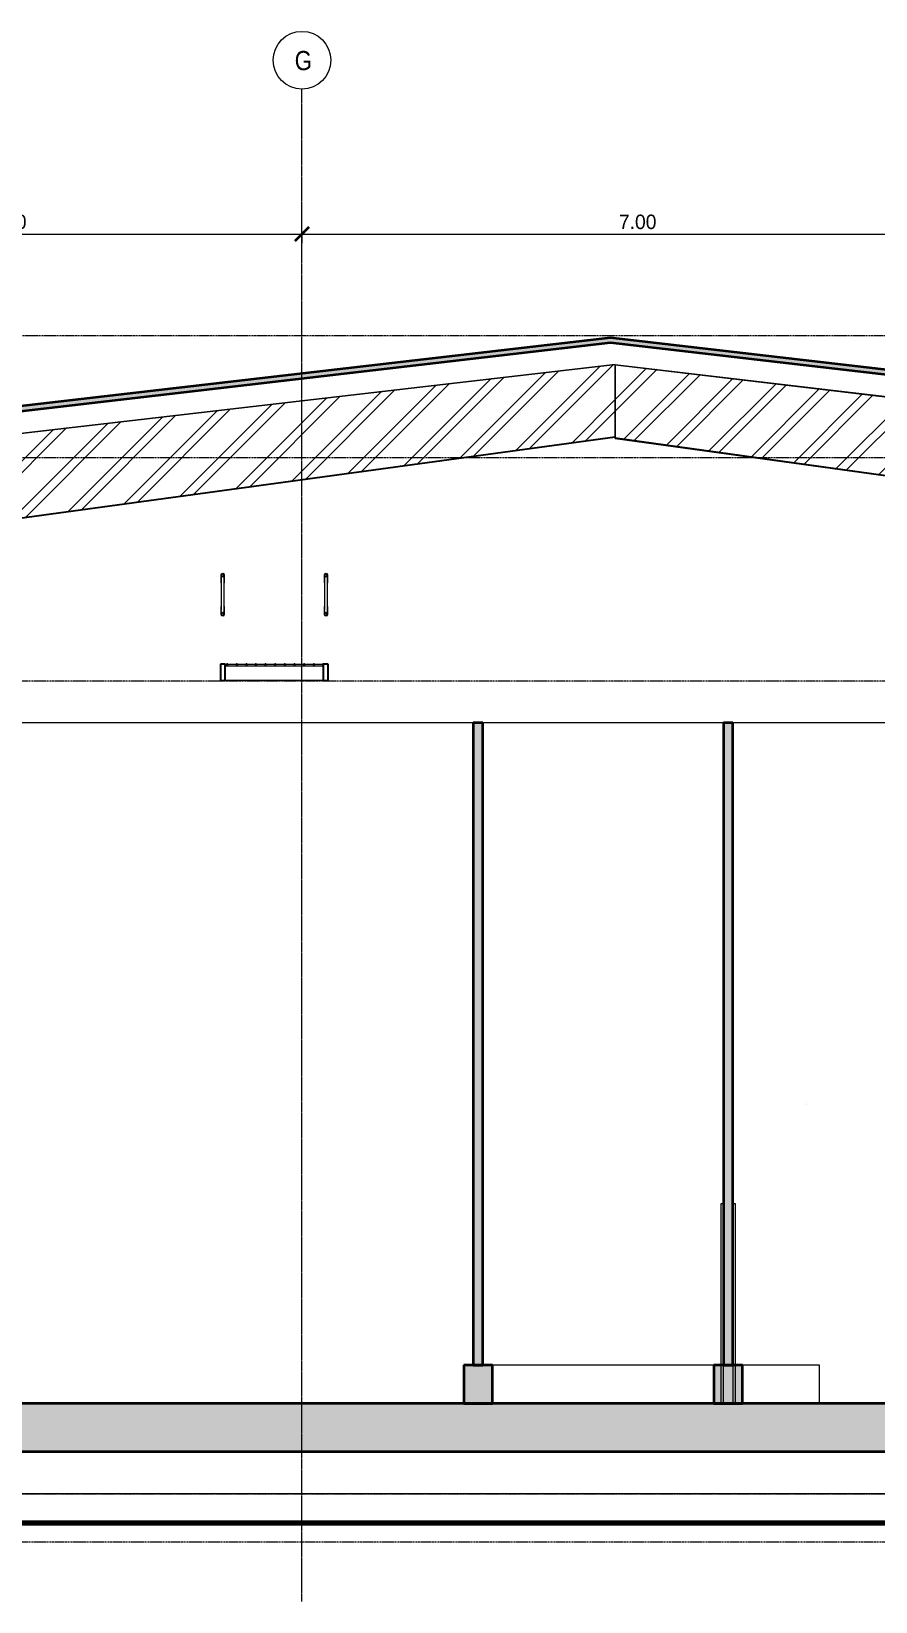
# Model space of a CAD drawing. Header units: centimetres. Extents: x -6741 to 14818, y -293 to 1595.
# Drawn here: x 10190 to 11068, y -112 to 1520 of the extents above; entities that cross this region are included whole.
import ezdxf

# ---------------------------------------------------------------- set-up
doc = ezdxf.new("R2010")
doc.units = ezdxf.units.CM
doc.linetypes.add('Centre', pattern=[3.175, 0.635, -0.475, 1.59, -0.475])
doc.linetypes.add('Grid Line', pattern=[2.2225, 1.27, -0.3175, 0.3175, -0.3175])
for name, color, linetype, lineweight in [('A-ANNO-DIMS', 7, 'Continuous', 9), ('A-ANNO-DIMS-100', 7, 'Continuous', 9), ('A-CLNG', 7, 'Continuous', 9), ('A-DOOR', 7, 'Continuous', 9), ('A-FLOR', 7, 'Continuous', 9), ('A-FLOR-HRAL', 7, 'Continuous', 9), ('A-FLOR-LEVL', 7, 'Continuous', 9), ('A-FLOR-PATT', 7, 'Continuous', 35), ('A-GENM', 7, 'Continuous', 9), ('A-ROOF', 7, 'Continuous', 9), ('A-ROOF-PATT', 7, 'Continuous', 35), ('A-WALL', 7, 'Continuous', 9), ('A-WALL-PATT', 7, 'Continuous', 35), ('C-BLDG-PADS', 7, 'Continuous', 9), ('C-TOPO', 7, 'Continuous', 9), ('I-WALL', 7, 'Continuous', 9), ('S-BEAM', 7, 'Continuous', 9), ('S-GRID', 7, 'Continuous', 9), ('S-GRID-IDEN', 7, 'Continuous', 9)]:
    doc.layers.add(name, color=color, linetype=linetype, lineweight=lineweight)
doc.styles.add('Century Gothic_1', font='GOTHIC.TTF', dxfattribs={"height": 15})
doc.styles.add('Saira Condensed', font='SairaCondensed-Regular.ttf', dxfattribs={"height": 20})
doc.dimstyles.new('FCA_N_Cotas_E100', dxfattribs={"dimscale": 30.48, "dimtxt": 15.662524, "dimasz": 0.492126, "dimexe": 0.656168, "dimexo": 0.656168, "dimgap": 0.032808, "dimtad": 1, "dimlfac": 0.01, "dimrnd": 0.01, "dimzin": 0, "dimdsep": 46, "dimtxsty": 'Century Gothic_1', "dimblk1": 'OBLIQUE', "dimblk2": 'OBLIQUE', "dimsah": 1, "dimcen": 0.09, "dimdle": 0.656168, "dimadec": 3, "dimazin": 2, "dimtfac": 1, "dimtdec": 4, "dimtix": 1, "dimtmove": 0, "dimatfit": 3, "dimfxl": 1, "dimtvp": 1, "dimtolj": 1, "dimtzin": 0, "dimarcsym": 2})
pattern_1 = [(45, (14989.953, 0), (-25.14472, 25.14472), []), (45, (14989.953, 38.1), (-25.14472, 25.14472), [])]

# ---------------------------------------------------------------- blocks, each defined once
blk = doc.blocks.new('Doors-Door-sets- LAHET-LAH010005 - 2_00 x 3_00-1627441-Elevación Eje 8-9')
at = {"layer": 'A-DOOR', "color": 254, "true_color": 0xe5e5e5}
for p, q in [((-3943.9, 406.8), (-3943.9, 406.8)), ((-3943.9, 405.2), (-3943.9, 405.2)), ((-3516.3, 406.8), (-3516.3, 406.8)), ((-3516.3, 405.2), (-3516.3, 405.2))]:
    blk.add_line(p, q, dxfattribs=at)
blk = doc.blocks.new('M_RVR_Puerta cortina plastica - 0_90 x 2_00-1633961-Elevación Eje 8-9')
at = {"layer": 'A-DOOR', "color": 254, "true_color": 0xcccccc}
for p, q in [((-4032.5, 301.6), (-4032.5, 94)), ((-4030, 301.6), (-4032.5, 301.6)), ((-4030, 94), (-4030, 301.6)), ((-4017.5, 301.6), (-4020, 301.6)), ((-4020, 301.6), (-4020, 94)), ((-4017.5, 94), (-4017.5, 301.6)), ((-4032.5, 94), (-4030, 94)), ((-4020, 94), (-4017.5, 94))]:
    blk.add_line(p, q, dxfattribs=at)
blk = doc.blocks.new('PQ_RVR_ARQ-01_ZZ_ZZ_MO_T_A_rvt-3-Elevación Eje 8-9')
at = {"layer": 'A-ROOF-PATT', "lineweight": 9, "true_color": 0xeaeaea}
blk.add_hatch(color=254, dxfattribs=at).paths.add_polyline_path([(-2152.9, 966.1), (-2152.9, 971.2), (-4147.4, 1201.9), (-6109.6, 974.5), (-6109.6, 969.5), (-4147.4, 1196.9), (-2201.9, 971.8)])
at = {"layer": 'A-WALL-PATT', "lineweight": 9, "true_color": 0xe5e5e5}
h = blk.add_hatch(dxfattribs=at)
h.set_pattern_fill('FP_18', color=254, style=0, pattern_type=2)
h.set_pattern_definition([(90, (-4290.044, 0), (-0.11199, 7e-18), [])])
h.paths.add_polyline_path([(-4290.1, 134), (-4290.1, 801.5), (-4290.4, 801.5), (-4290.3, 134)])
at = {"layer": 'A-WALL-PATT', "lineweight": 9, "true_color": 0xeaeaea}
for points in [[(-4290.1, 134), (-4280.1, 134), (-4280.1, 801.5), (-4290.1, 801.5), (-4290.1, 577.2)], [(-4030, 134), (-4020, 134), (-4020, 801.5), (-4030, 801.5)], [(-4300.1, 94), (-4270.1, 94), (-4270.1, 134), (-4300.1, 134)], [(-4010, 94), (-4010, 134), (-4040, 134), (-4040, 94)]]:
    blk.add_hatch(color=254, dxfattribs=at).paths.add_polyline_path(points)
at = {"layer": 'A-CLNG', "color": 254, "lineweight": 18, "true_color": 0xe5e5e5}
blk.add_line((-2373.5, 801.5), (-4834.6, 801.5), dxfattribs=at)
at = {"layer": 'A-FLOR', "color": 254, "lineweight": 35, "true_color": 0xcccccc}
for p, q in [((-3406.4, 94), (-6814, 94)), ((-6814, 44), (-1310.7, 44))]:
    blk.add_line(p, q, dxfattribs=at)
at = {"layer": 'A-ROOF', "color": 254, "lineweight": 35, "true_color": 0xcccccc}
for p, q in [((-4147.4, 1201.9), (-6109.6, 974.5)), ((-6109.6, 969.5), (-4147.4, 1196.9)), ((-2152.9, 971.2), (-4147.4, 1201.9)), ((-4147.4, 1196.9), (-2152.9, 966.1))]:
    blk.add_line(p, q, dxfattribs=at)
at = {"layer": 'A-WALL', "color": 254, "true_color": 0xcccccc}
for p, q in [((-4300.1, 134), (-4300.3, 134)), ((-4040, 134), (-4270.1, 134)), ((-3930.1, 134), (-4010, 134)), ((-3930.1, 94), (-3930.1, 134))]:
    blk.add_line(p, q, dxfattribs=at)
at = {"layer": 'A-WALL', "color": 254, "lineweight": 35, "true_color": 0xcccccc}
for p, q in [((-4270.1, 134), (-4300.1, 134)), ((-4300.1, 134), (-4300.1, 94)), ((-4270.1, 94), (-4270.1, 134)), ((-4040, 134), (-4040, 94)), ((-4010, 134), (-4040, 134)), ((-4010, 94), (-4010, 134)), ((-4300.1, 94), (-4270.1, 94)), ((-4040, 94), (-4010, 94))]:
    blk.add_line(p, q, dxfattribs=at)
at = {"layer": 'C-BLDG-PADS', "color": 254, "lineweight": 18, "true_color": 0xdadada}
for p, q in [((-1310.7, 0), (-6814, 0)), ((-6814, -30.5), (-1310.7, -30.5))]:
    blk.add_line(p, q, dxfattribs=at)
at = {"layer": 'C-TOPO', "color": 254, "lineweight": 70, "true_color": 0xdadada}
blk.add_line((-2386.5, -30.5), (-5224.8, -30.5), dxfattribs=at)
at = {"layer": 'C-TOPO', "color": 254, "true_color": 0xdadada}
blk.add_line((-2386.5, -30.5), (-5224.8, -30.5), dxfattribs=at)
at = {"layer": 'I-WALL', "color": 254, "true_color": 0xcccccc}
blk.add_line((-4290.1, 801.5), (-4290.4, 801.5), dxfattribs=at)
at = {"layer": 'I-WALL', "color": 254, "lineweight": 35, "true_color": 0xcccccc}
for p, q in [((-4280.1, 801.5), (-4290.1, 801.5)), ((-4290.1, 801.5), (-4290.1, 134)), ((-4280.1, 134), (-4280.1, 801.5)), ((-4030, 801.5), (-4030, 134)), ((-4020, 801.5), (-4030, 801.5)), ((-4020, 134), (-4020, 801.5)), ((-4290.1, 134), (-4280.1, 134)), ((-4030, 134), (-4020, 134))]:
    blk.add_line(p, q, dxfattribs=at)
at = {"layer": 'A-DOOR', "color": 254, "lineweight": 9, "true_color": 0xe5e5e5}
for name in ['Doors-Door-sets- LAHET-LAH010005 - 2_00 x 3_00-1627441-Elevación Eje 8-9', 'M_RVR_Puerta cortina plastica - 0_90 x 2_00-1633961-Elevación Eje 8-9']:
    blk.add_blockref(name, (0, 0), dxfattribs=at)
blk = doc.blocks.new('M_RVR_Grating - 1_12 x 1_00-1792500-Elevación Eje 8-9')
at = {"layer": 'A-GENM', "color": 8, "true_color": 0x808080}
blk.add_line((-4446.1, 845.7), (-4548.1, 845.7), dxfattribs=at)
blk = doc.blocks.new('M_RVR_Grating - 1_12 x 1_00-V31-Elevación Eje 8-9')
at = {"layer": 'A-GENM', "lineweight": 25}
for p, q in [((-4548.1, 862.7), (-4553.1, 862.7)), ((-4553.1, 862.7), (-4553.1, 845.7)), ((-4548.1, 845.7), (-4548.1, 862.7)), ((-4441.1, 862.7), (-4446.1, 862.7)), ((-4446.1, 862.7), (-4446.1, 845.7)), ((-4441.1, 845.7), (-4441.1, 862.7)), ((-4553.1, 845.7), (-4548.1, 845.7)), ((-4446.1, 845.7), (-4441.1, 845.7))]:
    blk.add_line(p, q, dxfattribs=at)
at = {"layer": 'A-GENM', "color": 8, "true_color": 0x808080}
for p, q in [((-4548.1, 862.7), (-4446.1, 862.7)), ((-4446.1, 860.6), (-4548.1, 860.6)), ((-4446.1, 845.7), (-4548.1, 845.7))]:
    blk.add_line(p, q, dxfattribs=at)
at = {"layer": 'A-GENM', "lineweight": 25}
for centre, start, end in [((-4546.1, 862.2), 0, 180), ((-4546.1, 862.2), 180, 0), ((-4536.1, 862.2), 0, 180), ((-4536.1, 862.2), 180, 0), ((-4526.1, 862.2), 0, 180), ((-4526.1, 862.2), 180, 0), ((-4516.1, 862.2), 0, 180), ((-4516.1, 862.2), 180, 0), ((-4506.1, 862.2), 0, 180), ((-4506.1, 862.2), 180, 0), ((-4496.1, 862.2), 0, 180), ((-4496.1, 862.2), 180, 0), ((-4486.1, 862.2), 0, 180), ((-4486.1, 862.2), 180, 0), ((-4476.1, 862.2), 0, 180), ((-4476.1, 862.2), 180, 0), ((-4466.1, 862.2), 0, 180), ((-4466.1, 862.2), 180, 0), ((-4456.1, 862.2), 0, 180), ((-4456.1, 862.2), 180, 0), ((-4446.1, 862.2), 0, 180), ((-4446.1, 862.2), 180, 0)]:
    blk.add_arc(centre, 0.5, start, end, dxfattribs=at)
blk = doc.blocks.new('Railings 87 - Railings 41-1816772-Elevación Eje 8-9')
at = {"layer": 'A-FLOR-HRAL', "color": 8, "true_color": 0x808080}
for p, q in [((-4552.2, 947.2), (-4552.2, 922.6)), ((-4549.2, 922.6), (-4549.2, 947.2))]:
    blk.add_line(p, q, dxfattribs=at)
at = {"layer": 'A-FLOR-HRAL', "color": 8, "true_color": 0x808080, "flags": 128}
for points in [[(-4552.2, 955.2), (-4552.2, 955.3), (-4552.2, 955.4), (-4552.2, 955.4), (-4552.1, 955.5), (-4552.1, 955.5), (-4552.1, 955.6), (-4552.1, 955.6), (-4552.1, 955.7), (-4552.1, 955.8), (-4552, 955.8), (-4552, 955.9), (-4552, 955.9), (-4551.9, 956), (-4551.9, 956), (-4551.9, 956.1), (-4551.8, 956.1), (-4551.8, 956.2), (-4551.8, 956.2)], [(-4552.2, 947.2), (-4552.2, 947.5), (-4552.2, 947.8), (-4552.2, 948.1), (-4552.2, 948.4), (-4552.2, 948.8), (-4552.2, 949.1), (-4552.2, 949.4), (-4552.2, 949.7), (-4552.2, 950), (-4552.2, 950.3), (-4552.2, 950.6), (-4552.2, 950.9), (-4552.2, 951.1), (-4552.2, 951.4), (-4552.2, 951.7), (-4552.2, 951.9), (-4552.2, 952.2), (-4552.2, 952.4), (-4552.2, 952.7), (-4552.2, 952.9), (-4552.2, 953.1), (-4552.2, 953.3), (-4552.2, 953.5), (-4552.2, 953.7), (-4552.2, 953.9), (-4552.2, 954.1), (-4552.2, 954.2), (-4552.2, 954.4), (-4552.2, 954.5), (-4552.2, 954.6), (-4552.2, 954.7), (-4552.2, 954.8), (-4552.2, 954.9), (-4552.2, 955), (-4552.2, 955.1), (-4552.2, 955.1), (-4552.2, 955.1)], [(-4551.7, 956.2), (-4551.7, 956.3), (-4551.6, 956.3), (-4551.6, 956.4), (-4551.5, 956.4), (-4551.5, 956.4), (-4551.4, 956.5), (-4551.4, 956.5), (-4551.3, 956.5), (-4551.3, 956.5), (-4551.2, 956.6), (-4551.2, 956.6), (-4551.1, 956.6), (-4551, 956.6), (-4551, 956.6), (-4550.9, 956.7), (-4550.9, 956.7), (-4550.8, 956.7), (-4550.8, 956.7), (-4550.7, 956.7)], [(-4550.6, 956.7), (-4550.6, 956.7), (-4550.5, 956.7), (-4550.4, 956.7), (-4550.4, 956.6), (-4550.3, 956.6), (-4550.3, 956.6), (-4550.2, 956.6), (-4550.1, 956.6), (-4550.1, 956.6), (-4550, 956.5), (-4550, 956.5), (-4549.9, 956.5), (-4549.9, 956.4), (-4549.8, 956.4), (-4549.8, 956.4), (-4549.7, 956.3), (-4549.7, 956.3), (-4549.6, 956.3)], [(-4549.6, 956.2), (-4549.6, 956.2), (-4549.5, 956.1), (-4549.5, 956.1), (-4549.4, 956), (-4549.4, 956), (-4549.4, 955.9), (-4549.4, 955.9), (-4549.3, 955.8), (-4549.3, 955.8), (-4549.3, 955.7), (-4549.3, 955.7), (-4549.2, 955.6), (-4549.2, 955.5), (-4549.2, 955.5), (-4549.2, 955.4), (-4549.2, 955.4), (-4549.2, 955.3), (-4549.2, 955.2), (-4549.2, 955.2)], [(-4549.2, 955.1), (-4549.2, 955.1), (-4549.2, 955.1), (-4549.2, 955), (-4549.2, 954.9), (-4549.2, 954.9), (-4549.2, 954.8), (-4549.2, 954.7), (-4549.2, 954.5), (-4549.2, 954.4), (-4549.2, 954.3), (-4549.2, 954.1), (-4549.2, 954), (-4549.2, 953.8), (-4549.2, 953.6), (-4549.2, 953.4), (-4549.2, 953.2), (-4549.2, 953), (-4549.2, 952.7), (-4549.2, 952.5), (-4549.2, 952.3), (-4549.2, 952), (-4549.2, 951.8), (-4549.2, 951.5), (-4549.2, 951.2), (-4549.2, 950.9), (-4549.2, 950.7), (-4549.2, 950.4), (-4549.2, 950.1), (-4549.2, 949.8), (-4549.2, 949.5), (-4549.2, 949.2), (-4549.2, 948.8), (-4549.2, 948.5), (-4549.2, 948.2), (-4549.2, 947.9), (-4549.2, 947.6), (-4549.2, 947.3), (-4549.2, 947.2)], [(-4552.2, 914.6), (-4552.2, 914.6), (-4552.2, 914.7), (-4552.2, 914.7), (-4552.2, 914.8), (-4552.2, 914.9), (-4552.2, 915), (-4552.2, 915.1), (-4552.2, 915.2), (-4552.2, 915.3), (-4552.2, 915.5), (-4552.2, 915.6), (-4552.2, 915.8), (-4552.2, 915.9), (-4552.2, 916.1), (-4552.2, 916.3), (-4552.2, 916.5), (-4552.2, 916.8), (-4552.2, 917), (-4552.2, 917.2), (-4552.2, 917.5), (-4552.2, 917.7), (-4552.2, 918), (-4552.2, 918.2), (-4552.2, 918.5), (-4552.2, 918.8), (-4552.2, 919.1), (-4552.2, 919.4), (-4552.2, 919.7), (-4552.2, 920), (-4552.2, 920.3), (-4552.2, 920.6), (-4552.2, 920.9), (-4552.2, 921.2), (-4552.2, 921.5), (-4552.2, 921.8), (-4552.2, 922.1), (-4552.2, 922.5), (-4552.2, 922.6)], [(-4551.8, 913.5), (-4551.8, 913.6), (-4551.8, 913.6), (-4551.9, 913.6), (-4551.9, 913.7), (-4551.9, 913.7), (-4552, 913.8), (-4552, 913.8), (-4552, 913.9), (-4552.1, 914), (-4552.1, 914), (-4552.1, 914.1), (-4552.1, 914.1), (-4552.1, 914.2), (-4552.1, 914.2), (-4552.2, 914.3), (-4552.2, 914.4), (-4552.2, 914.4), (-4552.2, 914.5), (-4552.2, 914.5)], [(-4549.2, 914.5), (-4549.2, 914.4), (-4549.2, 914.4), (-4549.2, 914.3), (-4549.2, 914.3), (-4549.2, 914.2), (-4549.2, 914.1), (-4549.3, 914.1), (-4549.3, 914), (-4549.3, 914), (-4549.3, 913.9), (-4549.3, 913.9), (-4549.4, 913.8), (-4549.4, 913.8), (-4549.4, 913.7), (-4549.5, 913.7), (-4549.5, 913.6), (-4549.5, 913.6), (-4549.6, 913.5)], [(-4549.2, 922.6), (-4549.2, 922.2), (-4549.2, 921.9), (-4549.2, 921.6), (-4549.2, 921.3), (-4549.2, 921), (-4549.2, 920.7), (-4549.2, 920.3), (-4549.2, 920), (-4549.2, 919.7), (-4549.2, 919.4), (-4549.2, 919.1), (-4549.2, 918.9), (-4549.2, 918.6), (-4549.2, 918.3), (-4549.2, 918), (-4549.2, 917.8), (-4549.2, 917.5), (-4549.2, 917.3), (-4549.2, 917), (-4549.2, 916.8), (-4549.2, 916.6), (-4549.2, 916.4), (-4549.2, 916.2), (-4549.2, 916), (-4549.2, 915.8), (-4549.2, 915.7), (-4549.2, 915.5), (-4549.2, 915.4), (-4549.2, 915.2), (-4549.2, 915.1), (-4549.2, 915), (-4549.2, 914.9), (-4549.2, 914.8), (-4549.2, 914.7), (-4549.2, 914.7), (-4549.2, 914.6), (-4549.2, 914.6)], [(-4550.7, 913.1), (-4550.8, 913.1), (-4550.9, 913.1), (-4550.9, 913.1), (-4551, 913.1), (-4551, 913.1), (-4551.1, 913.1), (-4551.1, 913.1), (-4551.2, 913.1), (-4551.3, 913.2), (-4551.3, 913.2), (-4551.4, 913.2), (-4551.4, 913.3), (-4551.5, 913.3), (-4551.5, 913.3), (-4551.6, 913.3), (-4551.6, 913.4), (-4551.7, 913.4), (-4551.7, 913.5)], [(-4549.6, 913.5), (-4549.7, 913.4), (-4549.7, 913.4), (-4549.8, 913.4), (-4549.8, 913.3), (-4549.9, 913.3), (-4549.9, 913.3), (-4550, 913.2), (-4550, 913.2), (-4550.1, 913.2), (-4550.1, 913.2), (-4550.2, 913.1), (-4550.2, 913.1), (-4550.3, 913.1), (-4550.4, 913.1), (-4550.4, 913.1), (-4550.5, 913.1), (-4550.5, 913.1), (-4550.6, 913.1), (-4550.7, 913.1)]]:
    blk.add_lwpolyline(points, dxfattribs=at)
at = {"layer": 'A-FLOR-HRAL', "lineweight": 25}
for centre, start, end in [((-4550.7, 955.2), 90, 270), ((-4550.7, 955.2), 270, 90), ((-4550.7, 914.6), 90, 270), ((-4550.7, 914.6), 270, 90)]:
    blk.add_arc(centre, 1.5, start, end, dxfattribs=at)
blk = doc.blocks.new('Railings 88 - Railings 41-1816805-Elevación Eje 8-9')
at = {"layer": 'A-FLOR-HRAL', "color": 8, "true_color": 0x808080}
for p, q in [((-4444.7, 947.2), (-4444.7, 922.6)), ((-4441.7, 922.6), (-4441.7, 947.2))]:
    blk.add_line(p, q, dxfattribs=at)
at = {"layer": 'A-FLOR-HRAL', "color": 8, "true_color": 0x808080, "flags": 128}
for points in [[(-4444.7, 955.2), (-4444.7, 955.3), (-4444.7, 955.4), (-4444.7, 955.4), (-4444.6, 955.5), (-4444.6, 955.5), (-4444.6, 955.6), (-4444.6, 955.6), (-4444.6, 955.7), (-4444.6, 955.8), (-4444.5, 955.8), (-4444.5, 955.9), (-4444.5, 955.9), (-4444.4, 956), (-4444.4, 956), (-4444.4, 956.1), (-4444.3, 956.1), (-4444.3, 956.2), (-4444.3, 956.2)], [(-4444.7, 947.2), (-4444.7, 947.5), (-4444.7, 947.8), (-4444.7, 948.1), (-4444.7, 948.4), (-4444.7, 948.8), (-4444.7, 949.1), (-4444.7, 949.4), (-4444.7, 949.7), (-4444.7, 950), (-4444.7, 950.3), (-4444.7, 950.6), (-4444.7, 950.9), (-4444.7, 951.1), (-4444.7, 951.4), (-4444.7, 951.7), (-4444.7, 951.9), (-4444.7, 952.2), (-4444.7, 952.4), (-4444.7, 952.7), (-4444.7, 952.9), (-4444.7, 953.1), (-4444.7, 953.3), (-4444.7, 953.5), (-4444.7, 953.7), (-4444.7, 953.9), (-4444.7, 954.1), (-4444.7, 954.2), (-4444.7, 954.4), (-4444.7, 954.5), (-4444.7, 954.6), (-4444.7, 954.7), (-4444.7, 954.8), (-4444.7, 954.9), (-4444.7, 955), (-4444.7, 955.1), (-4444.7, 955.1), (-4444.7, 955.1)], [(-4444.2, 956.2), (-4444.2, 956.3), (-4444.1, 956.3), (-4444.1, 956.4), (-4444, 956.4), (-4444, 956.4), (-4443.9, 956.5), (-4443.9, 956.5), (-4443.8, 956.5), (-4443.8, 956.5), (-4443.7, 956.6), (-4443.7, 956.6), (-4443.6, 956.6), (-4443.5, 956.6), (-4443.5, 956.6), (-4443.4, 956.7), (-4443.4, 956.7), (-4443.3, 956.7), (-4443.2, 956.7), (-4443.2, 956.7)], [(-4443.1, 956.7), (-4443.1, 956.7), (-4443, 956.7), (-4442.9, 956.7), (-4442.9, 956.6), (-4442.8, 956.6), (-4442.8, 956.6), (-4442.7, 956.6), (-4442.6, 956.6), (-4442.6, 956.6), (-4442.5, 956.5), (-4442.5, 956.5), (-4442.4, 956.5), (-4442.4, 956.4), (-4442.3, 956.4), (-4442.3, 956.4), (-4442.2, 956.3), (-4442.2, 956.3), (-4442.1, 956.3)], [(-4442.1, 956.2), (-4442.1, 956.2), (-4442, 956.1), (-4442, 956.1), (-4441.9, 956), (-4441.9, 956), (-4441.9, 955.9), (-4441.8, 955.9), (-4441.8, 955.8), (-4441.8, 955.8), (-4441.8, 955.7), (-4441.8, 955.7), (-4441.7, 955.6), (-4441.7, 955.5), (-4441.7, 955.5), (-4441.7, 955.4), (-4441.7, 955.4), (-4441.7, 955.3), (-4441.7, 955.2), (-4441.7, 955.2)], [(-4441.7, 955.1), (-4441.7, 955.1), (-4441.7, 955.1), (-4441.7, 955), (-4441.7, 954.9), (-4441.7, 954.9), (-4441.7, 954.8), (-4441.7, 954.7), (-4441.7, 954.5), (-4441.7, 954.4), (-4441.7, 954.3), (-4441.7, 954.1), (-4441.7, 954), (-4441.7, 953.8), (-4441.7, 953.6), (-4441.7, 953.4), (-4441.7, 953.2), (-4441.7, 953), (-4441.7, 952.7), (-4441.7, 952.5), (-4441.7, 952.3), (-4441.7, 952), (-4441.7, 951.8), (-4441.7, 951.5), (-4441.7, 951.2), (-4441.7, 950.9), (-4441.7, 950.7), (-4441.7, 950.4), (-4441.7, 950.1), (-4441.7, 949.8), (-4441.7, 949.5), (-4441.7, 949.2), (-4441.7, 948.8), (-4441.7, 948.5), (-4441.7, 948.2), (-4441.7, 947.9), (-4441.7, 947.6), (-4441.7, 947.3), (-4441.7, 947.2)], [(-4444.7, 914.6), (-4444.7, 914.6), (-4444.7, 914.7), (-4444.7, 914.7), (-4444.7, 914.8), (-4444.7, 914.9), (-4444.7, 915), (-4444.7, 915.1), (-4444.7, 915.2), (-4444.7, 915.3), (-4444.7, 915.5), (-4444.7, 915.6), (-4444.7, 915.8), (-4444.7, 915.9), (-4444.7, 916.1), (-4444.7, 916.3), (-4444.7, 916.5), (-4444.7, 916.8), (-4444.7, 917), (-4444.7, 917.2), (-4444.7, 917.5), (-4444.7, 917.7), (-4444.7, 918), (-4444.7, 918.2), (-4444.7, 918.5), (-4444.7, 918.8), (-4444.7, 919.1), (-4444.7, 919.4), (-4444.7, 919.7), (-4444.7, 920), (-4444.7, 920.3), (-4444.7, 920.6), (-4444.7, 920.9), (-4444.7, 921.2), (-4444.7, 921.5), (-4444.7, 921.8), (-4444.7, 922.1), (-4444.7, 922.5), (-4444.7, 922.6)], [(-4444.2, 913.5), (-4444.3, 913.6), (-4444.3, 913.6), (-4444.4, 913.6), (-4444.4, 913.7), (-4444.4, 913.7), (-4444.5, 913.8), (-4444.5, 913.8), (-4444.5, 913.9), (-4444.5, 914), (-4444.6, 914), (-4444.6, 914.1), (-4444.6, 914.1), (-4444.6, 914.2), (-4444.6, 914.2), (-4444.6, 914.3), (-4444.7, 914.4), (-4444.7, 914.4), (-4444.7, 914.5), (-4444.7, 914.5)], [(-4441.7, 914.5), (-4441.7, 914.4), (-4441.7, 914.4), (-4441.7, 914.3), (-4441.7, 914.3), (-4441.7, 914.2), (-4441.7, 914.1), (-4441.7, 914.1), (-4441.8, 914), (-4441.8, 914), (-4441.8, 913.9), (-4441.8, 913.9), (-4441.9, 913.8), (-4441.9, 913.8), (-4441.9, 913.7), (-4442, 913.7), (-4442, 913.6), (-4442, 913.6), (-4442.1, 913.5)], [(-4441.7, 922.6), (-4441.7, 922.2), (-4441.7, 921.9), (-4441.7, 921.6), (-4441.7, 921.3), (-4441.7, 921), (-4441.7, 920.7), (-4441.7, 920.3), (-4441.7, 920), (-4441.7, 919.7), (-4441.7, 919.4), (-4441.7, 919.1), (-4441.7, 918.9), (-4441.7, 918.6), (-4441.7, 918.3), (-4441.7, 918), (-4441.7, 917.8), (-4441.7, 917.5), (-4441.7, 917.3), (-4441.7, 917), (-4441.7, 916.8), (-4441.7, 916.6), (-4441.7, 916.4), (-4441.7, 916.2), (-4441.7, 916), (-4441.7, 915.8), (-4441.7, 915.7), (-4441.7, 915.5), (-4441.7, 915.4), (-4441.7, 915.2), (-4441.7, 915.1), (-4441.7, 915), (-4441.7, 914.9), (-4441.7, 914.8), (-4441.7, 914.7), (-4441.7, 914.7), (-4441.7, 914.6), (-4441.7, 914.6)], [(-4443.2, 913.1), (-4443.3, 913.1), (-4443.4, 913.1), (-4443.4, 913.1), (-4443.5, 913.1), (-4443.5, 913.1), (-4443.6, 913.1), (-4443.6, 913.1), (-4443.7, 913.1), (-4443.8, 913.2), (-4443.8, 913.2), (-4443.9, 913.2), (-4443.9, 913.3), (-4444, 913.3), (-4444, 913.3), (-4444.1, 913.3), (-4444.1, 913.4), (-4444.2, 913.4), (-4444.2, 913.5)], [(-4442.1, 913.5), (-4442.2, 913.4), (-4442.2, 913.4), (-4442.3, 913.4), (-4442.3, 913.3), (-4442.4, 913.3), (-4442.4, 913.3), (-4442.5, 913.2), (-4442.5, 913.2), (-4442.6, 913.2), (-4442.6, 913.2), (-4442.7, 913.1), (-4442.7, 913.1), (-4442.8, 913.1), (-4442.9, 913.1), (-4442.9, 913.1), (-4443, 913.1), (-4443, 913.1), (-4443.1, 913.1), (-4443.2, 913.1)]]:
    blk.add_lwpolyline(points, dxfattribs=at)
at = {"layer": 'A-FLOR-HRAL', "lineweight": 25}
for centre, start, end in [((-4443.2, 955.2), 90, 270), ((-4443.2, 955.2), 270, 90), ((-4443.2, 914.6), 90, 270), ((-4443.2, 914.6), 270, 90)]:
    blk.add_arc(centre, 1.5, start, end, dxfattribs=at)
blk = doc.blocks.new('Railings 85 - Railings 41-1818154-Elevación Eje 8-9')
at = {"layer": 'A-FLOR-HRAL', "color": 8, "true_color": 0x808080, "flags": 128}
for points in [[(-4552.2, 955.1), (-4552.2, 955.1), (-4552.2, 955.1), (-4552.2, 955), (-4552.2, 954.9), (-4552.2, 954.9), (-4552.2, 954.8), (-4552.2, 954.7), (-4552.2, 954.5), (-4552.2, 954.4), (-4552.2, 954.3), (-4552.2, 954.1), (-4552.2, 954), (-4552.2, 953.8), (-4552.2, 953.6), (-4552.2, 953.4), (-4552.2, 953.2), (-4552.2, 953), (-4552.2, 952.7), (-4552.2, 952.5), (-4552.2, 952.3), (-4552.2, 952), (-4552.2, 951.8), (-4552.2, 951.5), (-4552.2, 951.2), (-4552.2, 950.9), (-4552.2, 950.7), (-4552.2, 950.4), (-4552.2, 950.1), (-4552.2, 949.8), (-4552.2, 949.5), (-4552.2, 949.2), (-4552.2, 948.8), (-4552.2, 948.5), (-4552.2, 948.2), (-4552.2, 947.9), (-4552.2, 947.6), (-4552.2, 947.3)], [(-4549.2, 947.2), (-4549.2, 947.5), (-4549.2, 947.8), (-4549.2, 948.1), (-4549.2, 948.4), (-4549.2, 948.8), (-4549.2, 949.1), (-4549.2, 949.4), (-4549.2, 949.7), (-4549.2, 950), (-4549.2, 950.3), (-4549.2, 950.6), (-4549.2, 950.9), (-4549.2, 951.1), (-4549.2, 951.4), (-4549.2, 951.7), (-4549.2, 951.9), (-4549.2, 952.2), (-4549.2, 952.4), (-4549.2, 952.7), (-4549.2, 952.9), (-4549.2, 953.1), (-4549.2, 953.3), (-4549.2, 953.5), (-4549.2, 953.7), (-4549.2, 953.9), (-4549.2, 954.1), (-4549.2, 954.2), (-4549.2, 954.4), (-4549.2, 954.5), (-4549.2, 954.6), (-4549.2, 954.7), (-4549.2, 954.8), (-4549.2, 954.9), (-4549.2, 955), (-4549.2, 955.1), (-4549.2, 955.1), (-4549.2, 955.1)], [(-4552.2, 922.6), (-4552.2, 922.2), (-4552.2, 921.9), (-4552.2, 921.6), (-4552.2, 921.3), (-4552.2, 921), (-4552.2, 920.7), (-4552.2, 920.3)], [(-4552.2, 920.3), (-4552.2, 920), (-4552.2, 919.7), (-4552.2, 919.4), (-4552.2, 919.1), (-4552.2, 918.9)], [(-4552.2, 917.5), (-4552.2, 917.3), (-4552.2, 917), (-4552.2, 916.8), (-4552.2, 916.6), (-4552.2, 916.4), (-4552.2, 916.2), (-4552.2, 916), (-4552.2, 915.8), (-4552.2, 915.7), (-4552.2, 915.5), (-4552.2, 915.4), (-4552.2, 915.2), (-4552.2, 915.1), (-4552.2, 915), (-4552.2, 914.9), (-4552.2, 914.8), (-4552.2, 914.7), (-4552.2, 914.7), (-4552.2, 914.6), (-4552.2, 914.6)], [(-4549.2, 914.6), (-4549.2, 914.6), (-4549.2, 914.7), (-4549.2, 914.7), (-4549.2, 914.8), (-4549.2, 914.9), (-4549.2, 915), (-4549.2, 915.1), (-4549.2, 915.2), (-4549.2, 915.3), (-4549.2, 915.5), (-4549.2, 915.6), (-4549.2, 915.8), (-4549.2, 915.9), (-4549.2, 916.1), (-4549.2, 916.3), (-4549.2, 916.5), (-4549.2, 916.8), (-4549.2, 917), (-4549.2, 917.2), (-4549.2, 917.5), (-4549.2, 917.7), (-4549.2, 918), (-4549.2, 918.2), (-4549.2, 918.5), (-4549.2, 918.8), (-4549.2, 919.1), (-4549.2, 919.4), (-4549.2, 919.7), (-4549.2, 920), (-4549.2, 920.3), (-4549.2, 920.6), (-4549.2, 920.9), (-4549.2, 921.2), (-4549.2, 921.5), (-4549.2, 921.8), (-4549.2, 922.1), (-4549.2, 922.5)]]:
    blk.add_lwpolyline(points, dxfattribs=at)
blk = doc.blocks.new('Railings 86 - Railings 41-1818187-Elevación Eje 8-9')
at = {"layer": 'A-FLOR-HRAL', "color": 8, "true_color": 0x808080, "flags": 128}
for points in [[(-4444.7, 955.1), (-4444.7, 955.1), (-4444.7, 955.1), (-4444.7, 955), (-4444.7, 954.9), (-4444.7, 954.9), (-4444.7, 954.8), (-4444.7, 954.7), (-4444.7, 954.5), (-4444.7, 954.4), (-4444.7, 954.3), (-4444.7, 954.1), (-4444.7, 954), (-4444.7, 953.8), (-4444.7, 953.6), (-4444.7, 953.4), (-4444.7, 953.2), (-4444.7, 953), (-4444.7, 952.7), (-4444.7, 952.5), (-4444.7, 952.3), (-4444.7, 952), (-4444.7, 951.8), (-4444.7, 951.5), (-4444.7, 951.2), (-4444.7, 950.9), (-4444.7, 950.7), (-4444.7, 950.4), (-4444.7, 950.1), (-4444.7, 949.8), (-4444.7, 949.5), (-4444.7, 949.2), (-4444.7, 948.8), (-4444.7, 948.5), (-4444.7, 948.2), (-4444.7, 947.9), (-4444.7, 947.6), (-4444.7, 947.3)], [(-4441.7, 947.2), (-4441.7, 947.5), (-4441.7, 947.8), (-4441.7, 948.1), (-4441.7, 948.4), (-4441.7, 948.8), (-4441.7, 949.1), (-4441.7, 949.4), (-4441.7, 949.7), (-4441.7, 950), (-4441.7, 950.3), (-4441.7, 950.6), (-4441.7, 950.9), (-4441.7, 951.1), (-4441.7, 951.4), (-4441.7, 951.7), (-4441.7, 951.9), (-4441.7, 952.2), (-4441.7, 952.4), (-4441.7, 952.7), (-4441.7, 952.9), (-4441.7, 953.1), (-4441.7, 953.3), (-4441.7, 953.5), (-4441.7, 953.7), (-4441.7, 953.9), (-4441.7, 954.1), (-4441.7, 954.2), (-4441.7, 954.4), (-4441.7, 954.5), (-4441.7, 954.6), (-4441.7, 954.7), (-4441.7, 954.8), (-4441.7, 954.9), (-4441.7, 955), (-4441.7, 955.1), (-4441.7, 955.1), (-4441.7, 955.1)], [(-4444.7, 922.6), (-4444.7, 922.2), (-4444.7, 921.9), (-4444.7, 921.6), (-4444.7, 921.3), (-4444.7, 921), (-4444.7, 920.7), (-4444.7, 920.3)], [(-4444.7, 920.3), (-4444.7, 920), (-4444.7, 919.7), (-4444.7, 919.4), (-4444.7, 919.1), (-4444.7, 918.9)], [(-4444.7, 917.5), (-4444.7, 917.3), (-4444.7, 917), (-4444.7, 916.8), (-4444.7, 916.6), (-4444.7, 916.4), (-4444.7, 916.2), (-4444.7, 916), (-4444.7, 915.8), (-4444.7, 915.7), (-4444.7, 915.5), (-4444.7, 915.4), (-4444.7, 915.2), (-4444.7, 915.1), (-4444.7, 915), (-4444.7, 914.9), (-4444.7, 914.8), (-4444.7, 914.7), (-4444.7, 914.7), (-4444.7, 914.6), (-4444.7, 914.6)], [(-4441.7, 914.6), (-4441.7, 914.6), (-4441.7, 914.7), (-4441.7, 914.7), (-4441.7, 914.8), (-4441.7, 914.9), (-4441.7, 915), (-4441.7, 915.1), (-4441.7, 915.2), (-4441.7, 915.3), (-4441.7, 915.5), (-4441.7, 915.6), (-4441.7, 915.8), (-4441.7, 915.9), (-4441.7, 916.1), (-4441.7, 916.3), (-4441.7, 916.5), (-4441.7, 916.8), (-4441.7, 917), (-4441.7, 917.2), (-4441.7, 917.5), (-4441.7, 917.7), (-4441.7, 918), (-4441.7, 918.2), (-4441.7, 918.5), (-4441.7, 918.8), (-4441.7, 919.1), (-4441.7, 919.4), (-4441.7, 919.7), (-4441.7, 920), (-4441.7, 920.3), (-4441.7, 920.6), (-4441.7, 920.9), (-4441.7, 921.2), (-4441.7, 921.5), (-4441.7, 921.8), (-4441.7, 922.1), (-4441.7, 922.5)]]:
    blk.add_lwpolyline(points, dxfattribs=at)
blk = doc.blocks.new('Grid - 3mm-1819951-Elevación Eje 8-9')
at = {"layer": 'S-GRID-IDEN', "color": 253, "true_color": 0xaaaaaa}
blk.add_circle((-1330.8, 1490.5), 30, dxfattribs=at)
blk = doc.blocks.new('DIMBLOCK40-Elevación Eje 8-9')
at = {"layer": 'A-ANNO-DIMS-100'}
for p, q in [((9861, 1309.8), (9861, 1329.8)), ((10471.3, 1309.8), (10471.3, 1329.8)), ((9861, 1309.8), (10471.3, 1309.8)), ((9861, 1309.8), (9861, 1300.4)), ((10471.3, 1309.8), (10471.3, 1300.4))]:
    blk.add_line(p, q, dxfattribs=at)
at = {"layer": 'A-ANNO-DIMS-100', "lineweight": 35}
for p, q in [((9861, 1309.8), (9853.5, 1302.3)), ((9861, 1309.8), (9868.5, 1317.3)), ((10471.3, 1309.8), (10463.8, 1302.3)), ((10471.3, 1309.8), (10478.8, 1317.3))]:
    blk.add_line(p, q, dxfattribs=at)
at = {"layer": 'A-ANNO-DIMS-100', "color": 0, "insert": (10145.8, 1330), "char_height": 15, "width": 48.927, "attachment_point": 1, "line_spacing_factor": 0.984502, "style": 'Century Gothic_1'}
blk.add_mtext('6.10', dxfattribs=at)
blk = doc.blocks.new('_Oblique')
at = {"color": 0, "linetype": 'ByBlock', "lineweight": -2}
blk.add_line((-0.5, -0.5), (0.5, 0.5), dxfattribs=at)
blk = doc.blocks.new('DIMBLOCK41-Elevación Eje 8-9')
at = {"layer": 'A-ANNO-DIMS-100'}
for p, q in [((10471.3, 1309.8), (10471.3, 1329.8)), ((11171.3, 1309.8), (11171.3, 1329.8)), ((10471.3, 1309.8), (11171.3, 1309.8)), ((10471.3, 1309.8), (10471.3, 1300.4)), ((11171.3, 1309.8), (11171.3, 1300.4))]:
    blk.add_line(p, q, dxfattribs=at)
at = {"layer": 'A-ANNO-DIMS-100', "lineweight": 35}
for p, q in [((10471.3, 1309.8), (10463.8, 1302.3)), ((10471.3, 1309.8), (10478.8, 1317.3)), ((11171.3, 1309.8), (11163.8, 1302.3)), ((11171.3, 1309.8), (11178.8, 1317.3))]:
    blk.add_line(p, q, dxfattribs=at)
at = {"layer": 'A-ANNO-DIMS-100', "color": 0, "insert": (10800.9, 1330), "char_height": 15, "width": 48.927, "attachment_point": 1, "line_spacing_factor": 0.984502, "style": 'Century Gothic_1'}
blk.add_mtext('7.00', dxfattribs=at)

msp = doc.modelspace()

# ---------------------------------------------------------------- hatches: boundary and pattern name
at = {"layer": 'A-FLOR-PATT', "lineweight": 9, "true_color": 0x9a9a9a}
msp.add_hatch(color=253, dxfattribs=at).paths.add_polyline_path([(13625.661, 44), (13631.205, 44), (13631.205, 94), (8124.472, 94), (8124.472, 44), (13443.291, 44)])
at = {"layer": 'S-BEAM', "true_color": 0xc0c0c0}
h = msp.add_hatch(dxfattribs=at)
h.set_pattern_fill('FP_24', color=9, style=0, pattern_type=2)
h.set_pattern_definition(pattern_1)
h.paths.add_polyline_path([(8866.493, 950.085), (10797.009, 1173.67), (10797.009, 1174.256), (8866.493, 950.67)])
h = msp.add_hatch(dxfattribs=at)
h.set_pattern_fill('FP_24', color=9, style=0, pattern_type=2)
h.set_pattern_definition(pattern_1)
h.paths.add_polyline_path([(8866.5, 845.103), (8936.118, 845.103), (10797.009, 1099.033), (10797.009, 1173.67), (8866.493, 950.085), (8866.493, 845.103)])
h = msp.add_hatch(dxfattribs=at)
h.set_pattern_fill('FP_25', color=9, style=0, pattern_type=2)
h.set_pattern_definition(pattern_1)
h.paths.add_polyline_path([(12737.7, 943.401), (12737.7, 943.987), (10797.009, 1174.352), (10797.009, 1173.766), (12349.067, 989.533)])
h = msp.add_hatch(dxfattribs=at)
h.set_pattern_fill('FP_25', color=9, style=0, pattern_type=2)
h.set_pattern_definition(pattern_1)
h.paths.add_polyline_path([(12737.7, 828.788), (12737.7, 876.277), (12712.391, 879.619), (12712.292, 879.489), (12652.556, 924.989), (12651.939, 925.141), (12651.939, 925.458), (12651.143, 926.064), (12652.658, 928.053), (12655.733, 940.519), (12656.064, 942.997), (12737.7, 932.1), (12737.7, 943.401), (10797.009, 1173.67), (10797.009, 1097.89), (12736.552, 828.947)])
h.paths.add_polyline_path([(12737.7, 881.32), (12737.7, 893.282), (12720.533, 883.587), (12722.453, 883.333)])
h.paths.add_polyline_path([(12715.624, 886.556), (12737.7, 899.024), (12737.7, 927.055), (12721.748, 929.185), (12720.662, 921.626)])
h.paths.add_polyline_path([(12710.641, 887.032), (12716.792, 929.846), (12660.116, 937.412), (12657.646, 927.397), (12709.951, 887.557)])
h = msp.add_hatch(dxfattribs=at)
h.set_pattern_fill('FP_24', color=9, style=0, pattern_type=2)
h.set_pattern_definition(pattern_1)
h.paths.add_polyline_path([(8866.493, 835.015), (10797.009, 1098.446), (10797.009, 1099.033), (8866.493, 835.602)])
h = msp.add_hatch(dxfattribs=at)
h.set_pattern_fill('FP_25', color=9, style=0, pattern_type=2)
h.set_pattern_definition(pattern_1)
h.paths.add_polyline_path([(12737.62, 828.212), (12737.7, 828.788), (12736.552, 828.947), (12736.552, 828.36)])
h.paths.add_polyline_path([(12735.97, 828.44), (12735.97, 829.028), (10797.009, 1097.89), (10797.009, 1097.302), (12692.874, 834.416)])

# ---------------------------------------------------------------- linework, layer by layer
at = {"layer": 'A-FLOR', "lineweight": 35}
for p, q in [((13631.205, 94), (8849.108, 94)), ((8225.585, 44), (13631.205, 44))]:
    msp.add_line(p, q, dxfattribs=at)
at = {"layer": 'A-FLOR-LEVL', "color": 253, "linetype": 'Centre', "true_color": 0xaaaaaa}
for p, q in [((7716.351, 1204.505), (13704.154, 1204.505)), ((7716.351, 1077.508), (13704.154, 1077.508)), ((13704.154, 845.103), (7716.351, 845.103)), ((7716.351, 94), (13704.154, 94)), ((7716.351, 0), (13704.154, 0)), ((13704.154, -50), (7716.351, -50))]:
    msp.add_line(p, q, dxfattribs=at)
at = {"layer": 'S-BEAM'}
for p, q in [((10797.009, 1174.256), (8866.493, 950.67)), ((10797.009, 1173.67), (8866.493, 950.085)), ((10797.009, 1173.766), (10797.009, 1174.352)), ((10797.009, 1174.352), (12737.7, 943.987)), ((10797.009, 1174.256), (10797.009, 1173.67)), ((10797.009, 1173.766), (12737.7, 943.401)), ((10797.009, 1173.67), (10797.009, 1099.033)), ((10797.009, 1099.033), (10797.009, 1173.67)), ((10797.009, 1099.033), (8866.493, 835.602)), ((10797.009, 1098.446), (8866.493, 835.015)), ((10797.009, 1099.033), (10797.009, 1098.446)), ((10797.009, 1097.89), (10797.009, 1098.446)), ((10797.009, 1097.302), (10797.009, 1097.89)), ((12735.97, 829.028), (10797.009, 1097.89)), ((10797.009, 1097.302), (12735.97, 828.44))]:
    msp.add_line(p, q, dxfattribs=at)
at = {"layer": 'S-GRID', "color": 253, "linetype": 'Grid Line', "true_color": 0xaaaaaa}
msp.add_line((10471.294, -111.953), (10471.294, 1460.489), dxfattribs=at)

# ---------------------------------------------------------------- block references
at = {"lineweight": 5}
msp.add_blockref('PQ_RVR_ARQ-01_ZZ_ZZ_MO_T_A_rvt-3-Elevación Eje 8-9', (14939.553, 0), dxfattribs=at)
at = {"layer": 'A-FLOR-HRAL', "lineweight": 25}
for name in ['Railings 87 - Railings 41-1816772-Elevación Eje 8-9', 'Railings 88 - Railings 41-1816805-Elevación Eje 8-9']:
    msp.add_blockref(name, (14939.553, 0), dxfattribs=at)
at = {"layer": 'A-FLOR-HRAL', "color": 8, "true_color": 0x808080}
for name in ['Railings 85 - Railings 41-1818154-Elevación Eje 8-9', 'Railings 86 - Railings 41-1818187-Elevación Eje 8-9']:
    msp.add_blockref(name, (14939.553, 0), dxfattribs=at)
at = {"layer": 'A-GENM', "color": 8, "true_color": 0x808080}
for name in ['M_RVR_Grating - 1_12 x 1_00-V31-Elevación Eje 8-9', 'M_RVR_Grating - 1_12 x 1_00-1792500-Elevación Eje 8-9']:
    msp.add_blockref(name, (14939.553, 0), dxfattribs=at)
at = {"layer": 'S-GRID-IDEN', "color": 253, "true_color": 0xaaaaaa}
msp.add_blockref('Grid - 3mm-1819951-Elevación Eje 8-9', (11802.067, 0), dxfattribs=at)

# ---------------------------------------------------------------- texts
at = {"layer": 'S-GRID-IDEN', "color": 253, "true_color": 0xaaaaaa, "insert": (10463.721, 1500.169), "char_height": 20, "width": 17.63712, "attachment_point": 1, "style": 'Saira Condensed'}
msp.add_mtext('G', dxfattribs=at)

# ---------------------------------------------------------------- dimensions: what is measured, and where the dimension line sits
at = {"layer": 'A-ANNO-DIMS'}
for base, p1, p2, override, picture, middle in [((10471.294, 1309.821), (9861.014, 1320.428), (10471.294, 1320.428), {"dimpost": '<>', "dimfxl": 610.280405}, 'DIMBLOCK40-Elevación Eje 8-9', (10166.154, 1318.698)), ((11171.294, 1309.821), (10471.294, 1320.428), (11171.294, 1320.428), {"dimpost": '<>', "dimfxl": 700}, 'DIMBLOCK41-Elevación Eje 8-9', (10821.294, 1318.698))]:
    dim = msp.add_linear_dim(base=base, p1=p1, p2=p2, dimstyle='FCA_N_Cotas_E100', override=override, dxfattribs=at)
    dim.commit()
    dim.dimension.update_dxf_attribs({"geometry": picture, "text_midpoint": middle})

doc.saveas('drawing.dxf')
